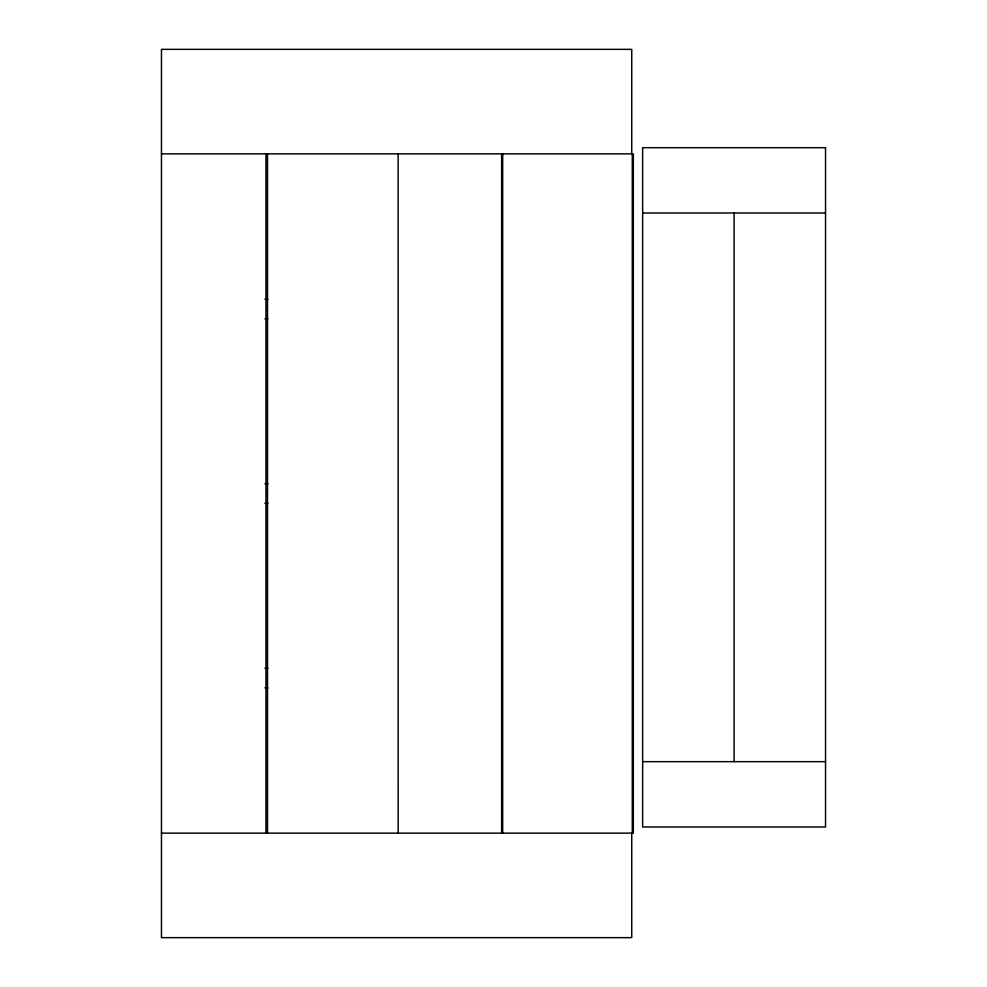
<?xml version="1.0" encoding="UTF-8"?>
<svg xmlns="http://www.w3.org/2000/svg" width="987" height="987" viewBox="0 0 987 987"><rect width="100%" height="100%" fill="white"/><g stroke="black" fill="none" stroke-linecap="round" stroke-linejoin="round"><path stroke-width="1.48" d="M161.461 153.861L633.321 153.861L633.321 833.139L161.461 833.139M642.648 213.019L825.539 213.019M264.911 299.209L267.983 299.209M264.911 318.801L267.983 318.801M264.911 483.729L267.983 483.729M264.911 503.321L267.983 503.321M264.911 668.248L267.983 668.248M264.911 687.84L267.983 687.84M642.648 761.668L825.539 761.668M734.094 213.019L734.094 761.668M632.285 153.861L632.285 833.139M631.742 153.861L631.742 49.35L161.461 49.35L161.461 937.65L631.742 937.65L631.742 833.139M502.679 153.861L502.679 833.139M501.655 153.861L501.655 833.139M398.131 153.861L398.18 833.139M267.502 153.861L267.502 833.139M265.972 153.861L265.972 833.139M825.539 147.692L642.648 147.692L642.648 826.983L825.539 826.983L825.539 147.692"/></g></svg>
